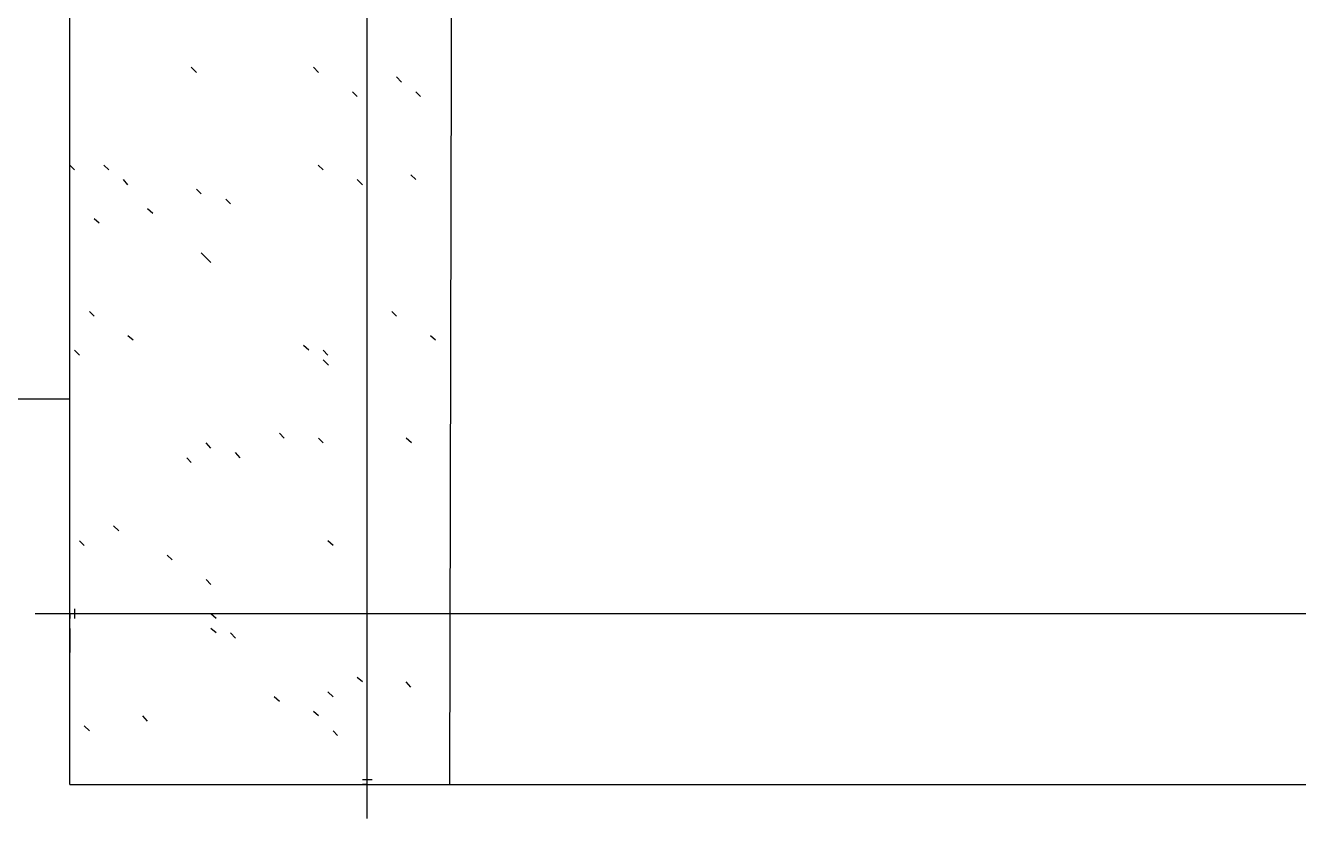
# Model space of a CAD drawing. Header units: millimetres. Extents: x -518.8 to -461.2, y 3.5 to 44.2.
# Drawn here: x -500.393 to -498.73, y 19.544 to 20.578 of the extents above; entities that cross this region are included whole.
import ezdxf

# ---------------------------------------------------------------- set-up
doc = ezdxf.new("R2010")
doc.units = ezdxf.units.MM
doc.header["$MEASUREMENT"] = 0
for name, color, linetype in [('10', 10, 'Continuous'), ('151', 151, 'Continuous'), ('16', 16, 'Continuous'), ('8', 8, 'Continuous')]:
    doc.layers.add(name, color=color, linetype=linetype)

msp = doc.modelspace()

# ---------------------------------------------------------------- linework, layer by layer
at = {"layer": '10'}
for points in [[(-500.3346, 20.0909), (-500.5324, 20.0909)], [(-500.3346, 19.5879), (-500.3346, 20.0909)], [(-500.3346, 19.5879), (-494.6496, 19.5879)]]:
    msp.add_lwpolyline(points, dxfattribs=at)
at = {"layer": '151'}
for points in [[(-499.8384, 19.5879), (-499.8316, 22.5992)], [(-500.1692, 20.5172), (-500.176, 20.524)], [(-500.0098, 20.5172), (-500.0166, 20.524)], [(-499.9015, 20.5045), (-499.9083, 20.5112)], [(-499.9594, 20.4857), (-499.9654, 20.4917)], [(-499.8767, 20.4857), (-499.8827, 20.4917)], [(-500.3286, 20.3902), (-500.3346, 20.3962)], [(-500.2835, 20.3902), (-500.2902, 20.3962)], [(-500.0038, 20.3902), (-500.0105, 20.3962)], [(-500.2587, 20.3706), (-500.2647, 20.3774)], [(-499.9527, 20.3706), (-499.9594, 20.3774)], [(-499.8827, 20.3774), (-499.8895, 20.3834)], [(-500.1632, 20.3586), (-500.1692, 20.3646)], [(-500.1248, 20.3458), (-500.1308, 20.3518)], [(-500.2263, 20.333), (-500.2331, 20.3391)], [(-500.2963, 20.3203), (-500.303, 20.3263)], [(-500.1564, 20.2751), (-500.1632, 20.2819)], [(-500.1504, 20.2691), (-500.1564, 20.2751)], [(-500.303, 20.1992), (-500.309, 20.2052)], [(-499.9083, 20.1992), (-499.9143, 20.2052)], [(-500.2519, 20.1676), (-500.2587, 20.1736)], [(-500.0226, 20.1548), (-500.0293, 20.1609)], [(-499.8572, 20.1676), (-499.8639, 20.1736)], [(-500.3218, 20.1481), (-500.3286, 20.1548)], [(-499.9978, 20.1481), (-500.0038, 20.1548)], [(-499.997, 20.1353), (-500.0038, 20.1421)], [(-500.0549, 20.0398), (-500.0609, 20.0466)], [(-500.1504, 20.027), (-500.1564, 20.0338)], [(-500.0038, 20.0338), (-500.0098, 20.0398)], [(-499.8887, 20.0338), (-499.8955, 20.0398)], [(-500.176, 20.0082), (-500.182, 20.0142)], [(-500.1121, 20.0142), (-500.1181, 20.021)], [(-500.2707, 19.9188), (-500.2775, 19.9255)], [(-500.3158, 19.9), (-500.3218, 19.906)], [(-499.991, 19.9), (-499.9978, 19.906)], [(-500.2008, 19.8812), (-500.2075, 19.8872)], [(-500.1504, 19.8488), (-500.1564, 19.8556)], [(-500.1436, 19.8045), (-500.1504, 19.8105)], [(-500.1436, 19.7857), (-500.1504, 19.7917)], [(-500.1181, 19.7789), (-500.1248, 19.7857)], [(-499.9527, 19.7218), (-499.9594, 19.7278)], [(-499.8895, 19.715), (-499.8955, 19.7218)], [(-500.0609, 19.6962), (-500.0677, 19.7022)], [(-499.991, 19.7022), (-499.9978, 19.709)], [(-500.0098, 19.6774), (-500.0166, 19.6834)], [(-500.309, 19.6578), (-500.3158, 19.6646)], [(-500.2331, 19.6706), (-500.2391, 19.6774)], [(-499.985, 19.6518), (-499.991, 19.6578)]]:
    msp.add_lwpolyline(points, dxfattribs=at)
at = {"layer": '16'}
for points in [[(-499.9466, 19.5436), (-499.9466, 22.6503)], [(-500.3346, 19.8105), (-500.3346, 19.8105), (-500.3346, 19.8105), (-500.3346, 19.8172)], [(-500.3286, 19.8172), (-500.3286, 19.8105), (-500.3286, 19.8105), (-500.3286, 19.8105), (-500.3286, 19.8105), (-500.3286, 19.8045)], [(-494.5993, 19.8105), (-500.3797, 19.8105)], [(-500.3346, 19.8105), (-500.3346, 19.8105), (-500.3346, 19.8105), (-500.3346, 19.8045)], [(-500.3346, 19.7917), (-500.3346, 19.7601)], [(-500.2842, 19.5879), (-499.8955, 19.5879)], [(-499.9527, 19.5947), (-499.9466, 19.5947), (-499.9466, 19.5947), (-499.9466, 19.5947), (-499.9466, 19.5947), (-499.9399, 19.5947)], [(-499.9466, 19.5879), (-499.9466, 19.5879), (-499.9466, 19.5879), (-499.9527, 19.5879)], [(-499.9466, 19.5879), (-499.9466, 19.5879), (-499.9466, 19.5879), (-499.9399, 19.5879)]]:
    msp.add_lwpolyline(points, dxfattribs=at)
at = {"layer": '8'}
msp.add_lwpolyline([(-500.3346, 20.0909), (-500.3346, 22.0962)], dxfattribs=at)

doc.saveas('drawing.dxf')
